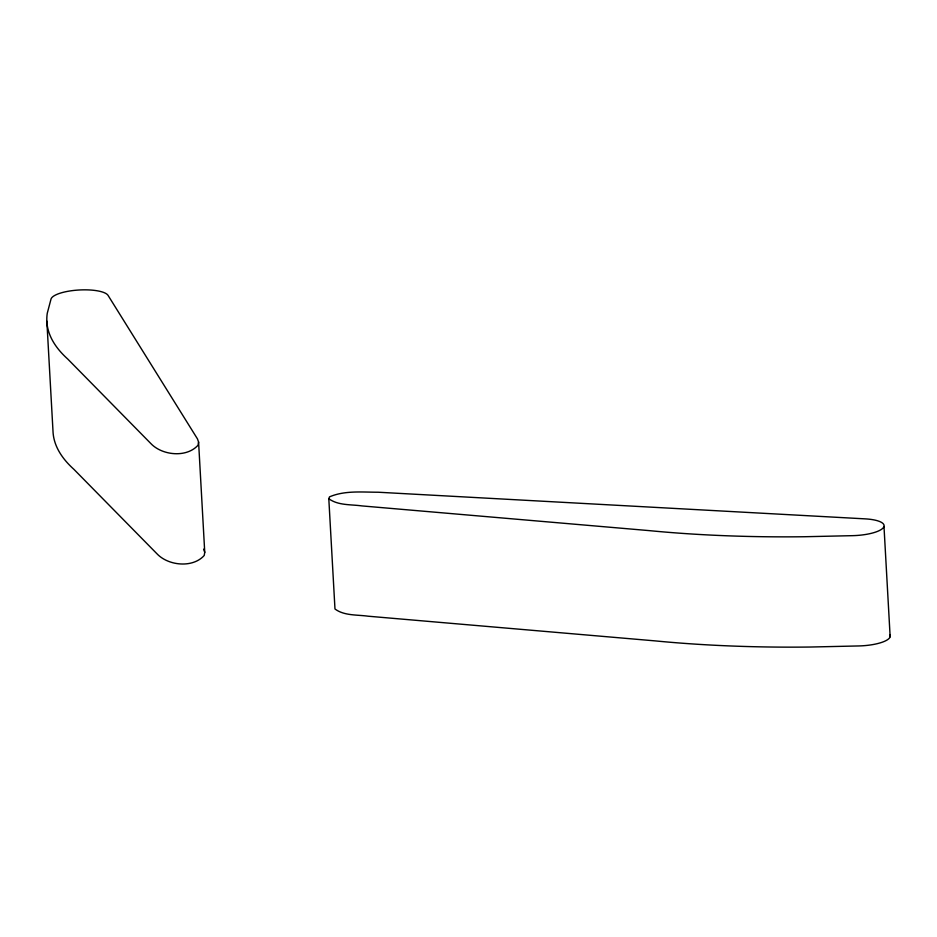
<?xml version="1.0" encoding="UTF-8"?>
<svg xmlns="http://www.w3.org/2000/svg" width="937" height="937" viewBox="0 0 937 937"><rect width="100%" height="100%" fill="white"/><g stroke="black" fill="none" stroke-linecap="round" stroke-linejoin="round"><path stroke-width="1.41" d="M198.585 442.053L198.058 445.18C186.627 457.982 162.3 455.534 150.916 443.623L67.687 358.988A482.649 139.496 -3.2 0 1 47.272 313.239L51.02 299.055A28.848 8.339 -3.2 0 1 78.485 290.037A28.848 8.339 -3.2 0 1 108.083 295.424L197.449 438.879L198.585 442.053L204.746 552.338L204.219 555.465C192.788 568.267 168.461 565.819 157.088 553.908L73.847 469.273A482.649 139.496 -3.2 0 1 53.011 431.442L46.85 321.157M328.805 498.707L329.519 496.856C344.699 490.344 362.057 492.218 378.208 492.23L865.179 518.864A28.848 8.339 -3.2 0 1 883.404 527.59A28.848 8.339 -3.2 0 1 852.74 535.659L804.543 536.737A482.649 139.496 -3.2 0 1 649.236 530.623L361.998 505.921C351.035 504.352 338.046 505.617 328.805 498.707L334.977 608.991C344.219 615.902 357.196 614.637 368.159 616.206L655.408 640.908A482.649 139.496 -3.2 0 0 810.704 647.022L858.913 645.944A28.848 8.339 -3.2 0 0 889.834 634.607M203.622 549.164L204.746 552.338M883.989 526.489L890.15 636.773"/></g></svg>
